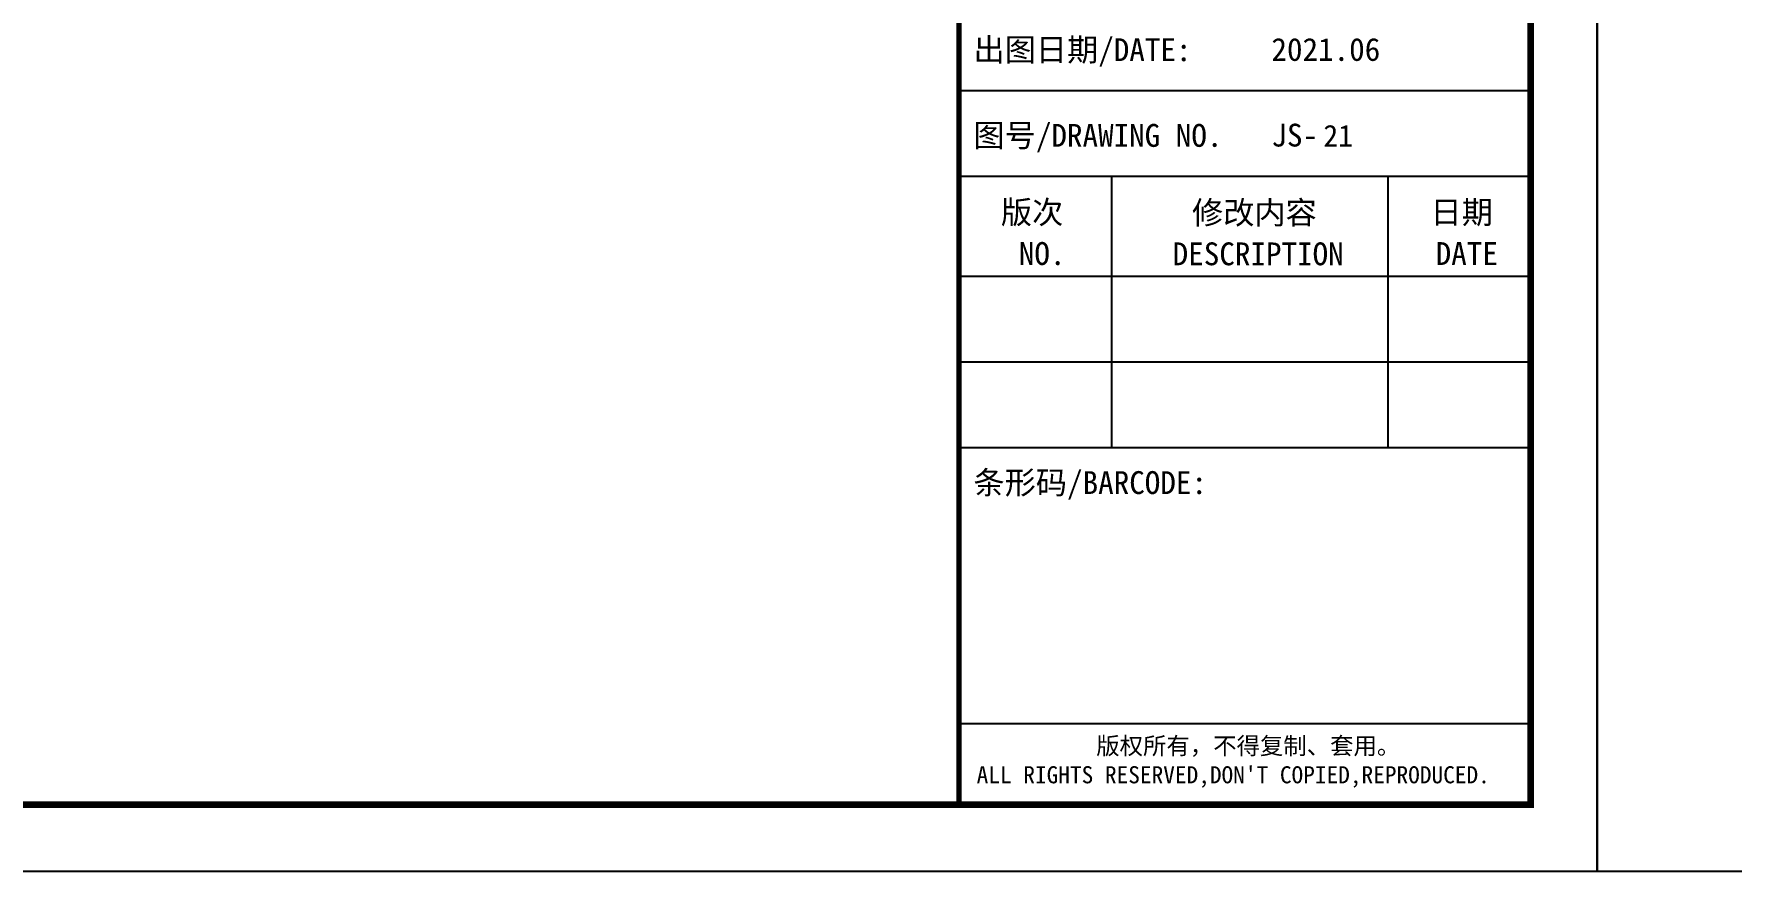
# Model space of a CAD drawing. Extents: x -737978 to 768813, y -372247 to 1140308.
# Drawn here: x -570315 to -532002, y -268610 to -249701 of the extents above; entities that cross this region are included whole.
import ezdxf
from ezdxf.enums import TextEntityAlignment as Align

# ---------------------------------------------------------------- set-up
doc = ezdxf.new("R2010")
doc.units = 0
doc.header["$LTSCALE"] = 10
doc.header["$MEASUREMENT"] = 0
doc.layers.get('0').update_dxf_attribs({"linetype": 'CONTINUOUS'})
doc.layers.add('DRAW', color=7, linetype='CONTINUOUS', lineweight=70)
doc.layers.add('PUB_TITLE', color=4, linetype='CONTINUOUS')
doc.styles.add('-宋体', font='', dxfattribs={"width": 0.8})
doc.styles.get('-宋体').set_extended_font_data('SimSun')

# ---------------------------------------------------------------- blocks, each defined once
blk = doc.blocks.new('TQ1')
at = {"layer": 'PUB_TITLE'}
for p, q in [((-49855, -410955), (-43855, -410955)), ((-48255, -411855), (-48255, -414705)), ((-45355, -411855), (-45355, -414705)), ((-49855, -412905), (-43855, -412905)), ((-49855, -413805), (-43855, -413805))]:
    blk.add_line(p, q, dxfattribs=at)
at = {"layer": 'PUB_TITLE', "const_width": 20}
for points in [[(-49855, -378414), (-49855, -418455)], [(-49855, -411855), (-43855, -411855)], [(-49855, -414705), (-43855, -414705)], [(-49855, -417605), (-43855, -417605)]]:
    blk.add_lwpolyline(points, dxfattribs=at)
at = {"layer": 'PUB_TITLE', "style": '-宋体'}
for s, height, p in [('出图日期/DATE:', 240, (-49705, -410645)), ('2021.06', 240, (-46577, -410642)), ('图号/DRAWING NO.', 240, (-49705, -411545)), ('JS-', 240, (-46577, -411542)), ('条形码/BARCODE:', 240, (-49705, -415192)), ('版权所有，不得复制、套用。', 180, (-48416, -417927)), ("ALL RIGHTS RESERVED,DON'T COPIED,REPRODUCED.", 180, (-49672, -418231))]:
    blk.add_text(s, height=height, dxfattribs=at).set_placement(p)
for s, p in [('版次', (-49090, -412352)), ('修改内容', (-46756, -412356)), ('日期', (-44579, -412352)), ('NO.', (-48984, -412786)), ('DESCRIPTION', (-46716, -412789)), ('DATE', (-44526, -412786))]:
    blk.add_text(s, height=240, dxfattribs=at).set_placement(p, align=Align.CENTER)

msp = doc.modelspace()

# ---------------------------------------------------------------- linework, layer by layer
at = {"layer": 'DRAW'}
msp.add_lwpolyline([(-549426.8, -181009.7), (-536525.1, -181009.7), (-536525.1, -267109.7), (-549426.8, -267109.7)], close=True, dxfattribs=at)
at = {"layer": 'PUB_TITLE'}
for points in [[(-692675.1, -268609.7), (-535025.1, -268609.7), (-535025.1, -179509.7), (-692675.1, -179509.7)], [(-535025.1, -268609.7), (-377375.1, -268609.7), (-377375.1, -179509.7), (-535025.1, -179509.7)]]:
    msp.add_lwpolyline(points, close=True, dxfattribs=at)
at = {"layer": 'PUB_TITLE', "const_width": 150}
msp.add_lwpolyline([(-688925.1, -267109.7), (-536525.1, -267109.7), (-536525.1, -181009.7), (-688925.1, -181009.7)], close=True, dxfattribs=at)

# ---------------------------------------------------------------- block references
at = {"xscale": 2.15028113370122, "yscale": 2.15028113370122, "zscale": 2.15028113370122}
msp.add_blockref('TQ1', (-442225.1, 632686.5), dxfattribs=at)

# ---------------------------------------------------------------- texts
at = {"layer": 'PUB_TITLE', "style": '-宋体'}
msp.add_text('21', height=491.49, dxfattribs=at).set_placement((-541206, -252246.1))

doc.saveas('drawing.dxf')
